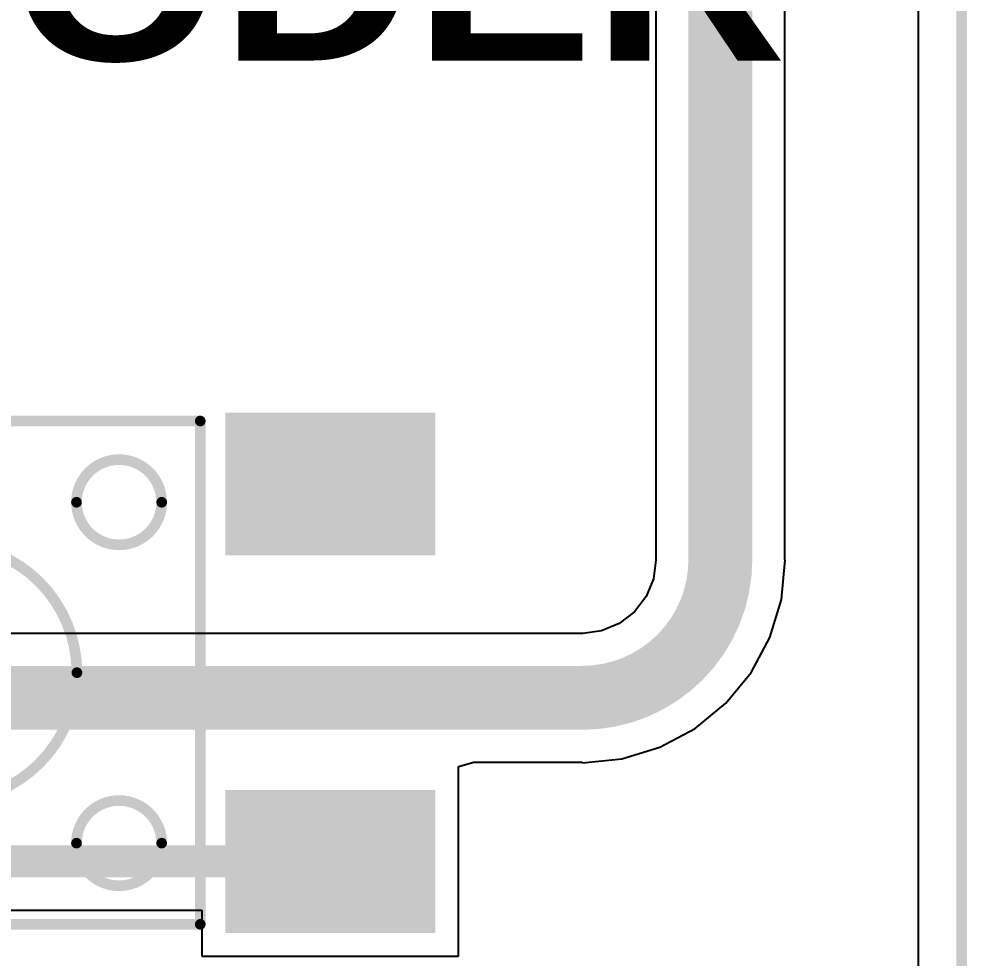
# Model space of a CAD drawing. Header units: inches. Extents: x -3 to 195, y 0 to 199.
# Drawn here: x 3.1007 to 3.5458, y 1.7329 to 2.1736 of the extents above; entities that cross this region are included whole.
import ezdxf

# ---------------------------------------------------------------- set-up
doc = ezdxf.new("R2010")
doc.units = ezdxf.units.IN
doc.header["$MEASUREMENT"] = 0
for name, color, linetype in [('Board Outline', 216, 'Continuous'), ('Bottom Layer', 5, 'Continuous'), ('Top Layer', 1, 'Continuous'), ('Top Overlay', 2, 'Continuous'), ('Top Paste', 8, 'Continuous'), ('Top Solder', 216, 'Continuous')]:
    doc.layers.add(name, color=color, linetype=linetype)
doc.styles.add('Arial Black_Bold', font='', dxfattribs={"height": 0.2})
doc.styles.get('Arial Black_Bold').set_extended_font_data('Arial Black', bold=True)

# ---------------------------------------------------------------- blocks, each defined once
blk = doc.blocks.new('TS_1002S_12026C_3')
at = {"layer": 'Top Layer'}
for points in [[(-0.2244053, 0.1181116), (-0.1338543, 0.1181116), (-0.1338543, 0.0590566), (-0.2244053, 0.0590566)], [(0.1338547, 0.1181016), (0.2244057, 0.1181016), (0.2244057, 0.0590466), (0.1338547, 0.0590466)], [(-0.2244053, -0.0590584), (-0.1338543, -0.0590584), (-0.1338543, -0.1181134), (-0.2244053, -0.1181134)], [(0.1338547, -0.0590584), (0.2244057, -0.0590584), (0.2244057, -0.1181134), (0.1338547, -0.1181134)]]:
    blk.add_hatch(color=1, dxfattribs=at).paths.add_polyline_path(points)
at = {"layer": 'Top Paste'}
for points in [[(-0.2244053, 0.1181116), (-0.1338543, 0.1181116), (-0.1338543, 0.0590566), (-0.2244053, 0.0590566)], [(0.1338547, 0.1181016), (0.2244057, 0.1181016), (0.2244057, 0.0590466), (0.1338547, 0.0590466)], [(-0.2244053, -0.0590584), (-0.1338543, -0.0590584), (-0.1338543, -0.1181134), (-0.2244053, -0.1181134)], [(0.1338547, -0.0590584), (0.2244057, -0.0590584), (0.2244057, -0.1181134), (0.1338547, -0.1181134)]]:
    blk.add_hatch(color=8, dxfattribs=at).paths.add_polyline_path(points)
at = {"layer": 'Top Solder'}
for points in [[(-0.2284053, 0.1221116), (-0.1298543, 0.1221116), (-0.1298543, 0.0550566), (-0.2284053, 0.0550566)], [(0.1298547, 0.1221016), (0.2284057, 0.1221016), (0.2284057, 0.0550466), (0.1298547, 0.0550466)], [(-0.2284053, -0.0550584), (-0.1298543, -0.0550584), (-0.1298543, -0.1221134), (-0.2284053, -0.1221134)], [(0.1298547, -0.0550584), (0.2284057, -0.0550584), (0.2284057, -0.1221134), (0.1298547, -0.1221134)]]:
    blk.add_hatch(color=216, dxfattribs=at).paths.add_polyline_path(points)
at = {"layer": 'Top Overlay'}
for points in [[(-0.1181098, 0.1181041, 0.005, 0.005, 0), (0.1181102, 0.1181041, 0.005, 0.005, 0)], [(-0.1181098, -0.1181159, 0.005, 0.005, 0), (-0.1181098, 0.1181041, 0.005, 0.005, 0)], [(0.1181102, -0.1181159, 0.005, 0.005, 0), (0.1181102, 0.1181041, 0.005, 0.005, 0)], [(-0.2399998, 0.0940001, 0.01, 0.01, 0), (-0.2349998, 0.0890001, 0.01, 0.01, 0)], [(-0.2399998, 0.0840001, 0.01, 0.01, 0), (-0.2399998, 0.0940001, 0.01, 0.01, 0)], [(-0.2399998, 0.0840001, 0.01, 0.01, 0), (-0.2349998, 0.0890001, 0.01, 0.01, 0)], [(-0.1181098, -0.1181159, 0.005, 0.005, 0), (0.1181102, -0.1181159, 0.005, 0.005, 0)]]:
    blk.add_lwpolyline(points, format="xyseb", dxfattribs=at)
for points in [[(-0.1193598, 0.1181041, 0.0025, 0.0025, 1), (-0.1168598, 0.1181041, 0.0025, 0.0025, 1)], [(-0.1193598, 0.1181041, 0.0025, 0.0025, 1), (-0.1168598, 0.1181041, 0.0025, 0.0025, 1)], [(0.1168602, 0.1181041, 0.0025, 0.0025, 1), (0.1193602, 0.1181041, 0.0025, 0.0025, 1)], [(0.1168602, 0.1181041, 0.0025, 0.0025, 1), (0.1193602, 0.1181041, 0.0025, 0.0025, 1)], [(-0.05992, 0.079935, 0.005, 0.005, 1), (-0.09992, 0.079935, 0.005, 0.005, 1)], [(0.0999999, 0.079995, 0.005, 0.005, 1), (0.0599999, 0.079995, 0.005, 0.005, 1)], [(-0.2424998, 0.0940001, 0.005, 0.005, 1), (-0.2374998, 0.0940001, 0.005, 0.005, 1)], [(-0.2424998, 0.0940001, 0.005, 0.005, 1), (-0.2374998, 0.0940001, 0.005, 0.005, 1)], [(-0.2374998, 0.0890001, 0.005, 0.005, 1), (-0.2324998, 0.0890001, 0.005, 0.005, 1)], [(-0.2374998, 0.0890001, 0.005, 0.005, 1), (-0.2324998, 0.0890001, 0.005, 0.005, 1)], [(-0.2424998, 0.0840001, 0.005, 0.005, 1), (-0.2374998, 0.0840001, 0.005, 0.005, 1)], [(-0.2424998, 0.0840001, 0.005, 0.005, 1), (-0.2374998, 0.0840001, 0.005, 0.005, 1)], [(-0.10117, 0.079935, 0.0025, 0.0025, 1), (-0.09867, 0.079935, 0.0025, 0.0025, 1)], [(-0.06117, 0.079935, 0.0025, 0.0025, 1), (-0.05867, 0.079935, 0.0025, 0.0025, 1)], [(0.0587499, 0.079995, 0.0025, 0.0025, 1), (0.0612499, 0.079995, 0.0025, 0.0025, 1)], [(0.0987499, 0.079995, 0.0025, 0.0025, 1), (0.1012499, 0.079995, 0.0025, 0.0025, 1)], [(0.06021, -4.9e-06, 0.005, 0.005, 1), (-0.06021, -4.9e-06, 0.005, 0.005, 1)], [(-0.06146, -4.9e-06, 0.0025, 0.0025, 1), (-0.05896, -4.9e-06, 0.0025, 0.0025, 1)], [(0.05896, -4.9e-06, 0.0025, 0.0025, 1), (0.06146, -4.9e-06, 0.0025, 0.0025, 1)], [(-0.06, -0.080005, 0.005, 0.005, 1), (-0.1, -0.080005, 0.005, 0.005, 1)], [(0.1, -0.080005, 0.005, 0.005, 1), (0.06, -0.080005, 0.005, 0.005, 1)], [(-0.10125, -0.080005, 0.0025, 0.0025, 1), (-0.09875, -0.080005, 0.0025, 0.0025, 1)], [(-0.06125, -0.080005, 0.0025, 0.0025, 1), (-0.05875, -0.080005, 0.0025, 0.0025, 1)], [(0.05875, -0.080005, 0.0025, 0.0025, 1), (0.06125, -0.080005, 0.0025, 0.0025, 1)], [(0.09875, -0.080005, 0.0025, 0.0025, 1), (0.10125, -0.080005, 0.0025, 0.0025, 1)], [(-0.1193598, -0.1181159, 0.0025, 0.0025, 1), (-0.1168598, -0.1181159, 0.0025, 0.0025, 1)], [(-0.1193598, -0.1181159, 0.0025, 0.0025, 1), (-0.1168598, -0.1181159, 0.0025, 0.0025, 1)], [(0.1168602, -0.1181159, 0.0025, 0.0025, 1), (0.1193602, -0.1181159, 0.0025, 0.0025, 1)], [(0.1168602, -0.1181159, 0.0025, 0.0025, 1), (0.1193602, -0.1181159, 0.0025, 0.0025, 1)]]:
    blk.add_lwpolyline(points, format="xyseb", close=True, dxfattribs=at)

msp = doc.modelspace()

# ---------------------------------------------------------------- linework, layer by layer
at = {"layer": 'Board Outline'}
msp.add_lwpolyline([(3.5433081, 5e-07, 0.005, 0.005, 0), (3.5433081, 4.7244094, 0.005, 0.005, 0)], format="xyseb", dxfattribs=at)
at = {"layer": 'Bottom Layer'}
msp.add_line((3.5229168, 4.3828643), (3.5229168, 0.8174428), dxfattribs=at)
at = {"layer": 'Top Layer'}
for p, q in [((3.5229168, 4.3828643), (3.5229168, 1.3206575)), ((3.3997411, 3.5292), (3.3997411, 1.919792)), ((3.4602589, 1.919792), (3.4602589, 3.5292)), ((3.3997685, 1.9195839), (3.3986173, 1.91084)), ((3.3997411, 1.919792), (3.3997685, 1.9195839)), ((3.4586285, 1.9012095), (3.4604587, 1.919792)), ((3.4604587, 1.919792), (3.4602589, 1.919792)), ((3.3986173, 1.91084), (3.395162, 1.9024981)), ((3.395162, 1.9024981), (3.3896653, 1.8953347)), ((3.4532082, 1.8833411), (3.4586285, 1.9012095)), ((3.3896653, 1.8953347), (3.3825019, 1.889838)), ((3.3825019, 1.889838), (3.37416, 1.8863827)), ((3.3652072, 1.8852588), (2.3248531, 1.8852588)), ((3.365208, 1.8852589), (3.3652072, 1.8852588)), ((3.3654161, 1.8852315), (3.365208, 1.8852589)), ((3.37416, 1.8863827), (3.3654161, 1.8852315)), ((3.4444061, 1.8668735), (3.4532082, 1.8833411)), ((3.4325604, 1.8524396), (3.4444061, 1.8668735)), ((3.4181265, 1.8405939), (3.4325604, 1.8524396)), ((3.4016589, 1.8317918), (3.4181265, 1.8405939)), ((3.3837905, 1.8263715), (3.4016589, 1.8317918)), ((3.365208, 1.8245413), (3.3837905, 1.8263715)), ((3.307132, 1.8167409), (3.3071321, 1.8227379)), ((3.3071321, 1.8227379), (3.3143024, 1.824741)), ((3.3143024, 1.824741), (3.3652078, 1.824741)), ((3.3652078, 1.824741), (3.365208, 1.8247408)), ((3.365208, 1.8247408), (3.365208, 1.8245413)), ((3.307132, 1.733683), (3.307132, 1.8167409)), ((2.948872, 1.7552697), (3.186581, 1.7552697)), ((3.186581, 1.7552697), (3.186581, 1.733683)), ((3.186581, 1.733683), (3.307132, 1.733683))]:
    msp.add_line(p, q, dxfattribs=at)
for points in [[(3.43, 1.919792, 0.03, 0.03, 0), (3.43, 3.5292, 0.03, 0.03, 0)], [(3.43, 1.919792, 0.03, 0.03, -0.4142135623730951), (3.365208, 1.855, 0.03, 0.03, 0)], [(2.3248531, 1.8549999, 0.03, 0.03, 0), (3.3652079, 1.8549999, 0.03, 0.03, 0)], [(3.3652079, 1.8549999, 0.03, 0.03, 0), (3.365208, 1.855, 0.03, 0.03, 0)], [(2.8885965, 1.7782105, 0.015, 0.015, 0), (3.2468565, 1.7782105, 0.015, 0.015, 0)]]:
    msp.add_lwpolyline(points, format="xyseb", dxfattribs=at)
for points in [[(3.4225, 1.919792, 0.015, 0.015, 1), (3.4375, 1.919792, 0.015, 0.015, 1)], [(3.4225, 1.919792, 0.015, 0.015, 1), (3.4375, 1.919792, 0.015, 0.015, 1)], [(3.3577079, 1.8549999, 0.015, 0.015, 1), (3.3727079, 1.8549999, 0.015, 0.015, 1)], [(3.3577079, 1.8549999, 0.015, 0.015, 1), (3.3727079, 1.8549999, 0.015, 0.015, 1)], [(3.357708, 1.855, 0.015, 0.015, 1), (3.372708, 1.855, 0.015, 0.015, 1)], [(3.357708, 1.855, 0.015, 0.015, 1), (3.372708, 1.855, 0.015, 0.015, 1)], [(3.2431065, 1.7782105, 0.0075, 0.0075, 1), (3.2506065, 1.7782105, 0.0075, 0.0075, 1)]]:
    msp.add_lwpolyline(points, format="xyseb", close=True, dxfattribs=at)

# ---------------------------------------------------------------- block references
msp.add_blockref('TS_1002S_12026C_3', (3.0677263, 1.8667964))

# ---------------------------------------------------------------- texts
at = {"layer": 'Top Overlay', "style": 'Arial Black_Bold'}
msp.add_text('ENCODER', height=0.07874, rotation=360, dxfattribs=at).set_placement((2.8315059, 2.1540962))

doc.saveas('drawing.dxf')
